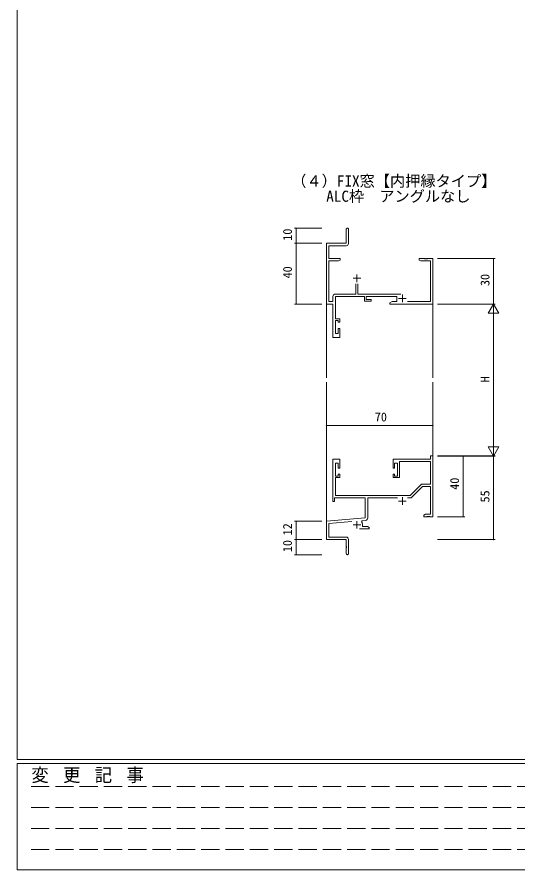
# Model space of a CAD drawing. Units: millimetres, scale not verified. Extents: x -1188 to 399, y -840 to 288.
# Drawn here: x -1182 to -853, y -840 to -279 of the extents above; entities that cross this region are included whole.
import ezdxf
from ezdxf.enums import TextEntityAlignment as Align

# ---------------------------------------------------------------- set-up
doc = ezdxf.new("R2010")
doc.units = ezdxf.units.MM
doc.header["$LTSCALE"] = 4
doc.linetypes.add('DASHED3', pattern=[4, 3, -1])
for name, color, linetype, lineweight in [('0-1_YKK_ZWAK', 7, 'Continuous', 9), ('0-3_YKK_12', 2, 'Continuous', 9), ('0-4_YKK_D', 6, 'Continuous', 9), ('0-5_YKK_11', 7, 'Continuous', 9)]:
    doc.layers.add(name, color=color, linetype=linetype, lineweight=lineweight)
doc.layers.add('0-2_USER1', color=4, linetype='Continuous')
doc.styles.add('ＭＳ ゴシック', font='')
doc.styles.get('ＭＳ ゴシック').set_extended_font_data('MS Gothic')

msp = doc.modelspace()

# ---------------------------------------------------------------- linework, layer by layer
at = {"layer": '0-1_YKK_ZWAK'}
for p, q in [((-1182.4, -767.151), (-1182.4, 282.849)), ((357.6, -767.151), (-1182.4, -767.151)), ((-1182.4, -839.951), (-1182.4, -769.951)), ((282, -769.951), (-1182.4, -769.951)), ((-1182.4, -839.951), (282, -839.951))]:
    msp.add_line(p, q, dxfattribs=at)
at = {"layer": '0-1_YKK_ZWAK', "linetype": 'DASHED3'}
for p, q in [((-1173.203, -784.975), (-676.818, -784.975)), ((-1173.203, -798.833), (-676.818, -798.833)), ((-1173.203, -812.69), (-676.818, -812.69)), ((-1173.203, -826.547), (-676.818, -826.547))]:
    msp.add_line(p, q, dxfattribs=at)
at = {"layer": '0-3_YKK_12'}
for p, q in [((-978.776, -466.224), (-978.776, -515.98)), ((-908.776, -467.479), (-908.776, -515.98)), ((-978.776, -611.048), (-978.776, -518.98)), ((-908.776, -567.481), (-908.776, -518.98))]:
    msp.add_line(p, q, dxfattribs=at)
at = {"layer": '0-4_YKK_D'}
for p, q in [((-981.776, -417.479), (-999.776, -417.479)), ((-998.776, -427.479), (-998.776, -417.479)), ((-981.776, -427.479), (-999.776, -427.479)), ((-981.776, -427.479), (-999.776, -427.479)), ((-998.776, -427.479), (-998.776, -467.479)), ((-905.776, -437.479), (-867.776, -437.479)), ((-868.776, -437.479), (-868.776, -467.479)), ((-981.776, -467.479), (-999.776, -467.479)), ((-905.776, -467.479), (-867.776, -467.479)), ((-905.776, -467.479), (-867.776, -467.479)), ((-868.776, -467.479), (-872.276, -473.542)), ((-868.776, -467.479), (-868.776, -479.604)), ((-868.776, -467.479), (-865.276, -473.542)), ((-872.276, -473.542), (-865.276, -473.542)), ((-868.776, -474.479), (-868.776, -560.481)), ((-978.776, -563.808), (-978.776, -546.476)), ((-978.776, -547.476), (-908.776, -547.476)), ((-908.776, -566.086), (-908.776, -546.476)), ((-868.776, -567.481), (-868.776, -555.357)), ((-865.276, -561.419), (-872.276, -561.419)), ((-868.776, -567.481), (-872.276, -561.419)), ((-868.776, -567.481), (-865.276, -561.419)), ((-905.776, -567.476), (-867.776, -567.476)), ((-905.776, -567.481), (-887.776, -567.481)), ((-905.776, -567.481), (-867.776, -567.481)), ((-888.776, -567.481), (-888.776, -607.477)), ((-868.776, -567.476), (-868.776, -622.477)), ((-981.776, -610.477), (-999.776, -610.477)), ((-998.776, -622.477), (-998.776, -610.477)), ((-905.776, -607.477), (-887.776, -607.477)), ((-981.776, -622.477), (-999.776, -622.477)), ((-981.776, -622.477), (-999.776, -622.477)), ((-998.776, -622.477), (-998.776, -632.477)), ((-905.776, -622.477), (-867.776, -622.477)), ((-981.776, -632.477), (-999.776, -632.477))]:
    msp.add_line(p, q, dxfattribs=at)
for centre, start, end in [((-998.776, -417.479), 90, 270), ((-998.776, -417.479), 270, 90), ((-998.776, -427.479), 90, 270), ((-998.776, -427.479), 90, 270), ((-998.776, -427.479), 270, 90), ((-998.776, -427.479), 270, 90), ((-868.776, -437.479), 90, 270), ((-868.776, -437.479), 270, 90), ((-998.776, -467.479), 90, 270), ((-998.776, -467.479), 270, 90), ((-978.776, -547.476), 0, 180), ((-978.776, -547.476), 180, 0), ((-908.776, -547.476), 0, 180), ((-908.776, -547.476), 180, 0), ((-888.776, -567.481), 90, 270), ((-888.776, -567.481), 270, 90), ((-998.776, -610.477), 90, 270), ((-998.776, -610.477), 270, 90), ((-888.776, -607.477), 90, 270), ((-888.776, -607.477), 270, 90), ((-998.776, -622.477), 90, 270), ((-998.776, -622.477), 90, 270), ((-998.776, -622.477), 270, 90), ((-998.776, -622.477), 270, 90), ((-868.776, -622.477), 90, 270), ((-868.776, -622.477), 270, 90), ((-998.776, -632.477), 90, 270), ((-998.776, -632.477), 270, 90)]:
    msp.add_arc(centre, 0.106, start, end, dxfattribs=at)
at = {"layer": '0-5_YKK_11'}
for p, q in [((-965.776, -427.479), (-965.776, -418.229)), ((-964.276, -418.229), (-964.276, -427.609)), ((-978.776, -427.479), (-965.776, -427.479)), ((-978.776, -467.479), (-978.776, -427.479)), ((-977.146, -429.109), (-977.146, -437.479)), ((-965.776, -429.109), (-977.146, -429.109)), ((-977.146, -437.479), (-969.776, -437.479)), ((-969.776, -437.479), (-969.776, -438.479)), ((-917.776, -437.479), (-914.234, -437.479)), ((-917.776, -438.479), (-917.776, -437.479)), ((-914.234, -437.479), (-914.051, -437.599)), ((-914.051, -437.599), (-913.501, -437.599)), ((-913.501, -437.599), (-913.317, -437.479)), ((-913.317, -437.479), (-913.234, -437.479)), ((-913.234, -437.479), (-913.051, -437.599)), ((-913.051, -437.599), (-912.501, -437.599)), ((-912.501, -437.599), (-912.317, -437.479)), ((-912.317, -437.479), (-908.776, -437.479)), ((-908.776, -437.479), (-908.776, -467.479)), ((-970.867, -439.109), (-977.146, -439.109)), ((-977.146, -439.109), (-977.146, -465.849)), ((-969.776, -438.479), (-970.867, -439.109)), ((-916.684, -439.109), (-917.776, -438.479)), ((-910.406, -439.109), (-916.684, -439.109)), ((-910.406, -465.849), (-910.406, -439.109)), ((-958.776, -447.979), (-958.776, -452.979)), ((-961.276, -450.479), (-956.276, -450.479)), ((-959.426, -460.849), (-959.426, -454.179)), ((-958.126, -454.179), (-958.126, -460.849)), ((-977.146, -465.849), (-974.576, -465.849)), ((-974.576, -465.849), (-974.576, -462.449)), ((-972.976, -460.849), (-959.426, -460.849)), ((-972.946, -462.479), (-972.946, -477.279)), ((-953.676, -462.479), (-972.946, -462.479)), ((-958.126, -460.849), (-929.869, -460.849)), ((-953.676, -465.479), (-953.676, -462.479)), ((-949.476, -465.479), (-953.676, -465.479)), ((-952.676, -462.479), (-952.676, -464.479)), ((-932.476, -462.479), (-952.676, -462.479)), ((-952.676, -464.479), (-949.476, -464.479)), ((-949.476, -464.479), (-949.476, -465.479)), ((-936.976, -466.679), (-935.538, -465.849)), ((-935.538, -465.849), (-932.476, -465.849)), ((-932.476, -465.849), (-932.476, -462.479)), ((-931.276, -463.779), (-926.276, -463.779)), ((-928.776, -461.279), (-928.776, -466.279)), ((-925.536, -465.849), (-910.406, -465.849)), ((-974.576, -467.479), (-978.776, -467.479)), ((-974.576, -489.479), (-974.576, -467.479)), ((-936.976, -467.479), (-936.976, -466.679)), ((-908.776, -467.479), (-936.976, -467.479)), ((-972.946, -477.279), (-969.976, -477.279)), ((-970.976, -478.279), (-972.946, -478.279)), ((-972.946, -478.279), (-972.946, -486.779)), ((-970.976, -479.479), (-970.976, -478.279)), ((-969.976, -479.479), (-970.976, -479.479)), ((-969.976, -477.279), (-969.976, -479.479)), ((-972.946, -486.779), (-970.976, -486.779)), ((-970.976, -483.479), (-969.976, -483.479)), ((-970.976, -486.779), (-970.976, -483.479)), ((-969.976, -483.479), (-969.976, -489.479)), ((-969.976, -489.479), (-974.576, -489.479)), ((-969.976, -569.476), (-974.576, -569.476)), ((-974.576, -569.476), (-974.576, -597.476)), ((-972.946, -572.177), (-970.976, -572.177)), ((-972.946, -580.677), (-972.946, -572.177)), ((-969.976, -575.476), (-969.976, -569.476)), ((-910.406, -569.476), (-934.976, -569.476)), ((-933.976, -575.476), (-933.976, -572.177)), ((-933.976, -572.177), (-931.976, -572.177)), ((-931.976, -572.177), (-931.976, -580.677)), ((-930.776, -581.677), (-930.776, -571.107)), ((-930.776, -571.107), (-910.406, -571.107)), ((-910.406, -567.476), (-910.406, -569.476)), ((-908.776, -567.476), (-910.406, -567.476)), ((-910.406, -571.107), (-910.406, -585.977)), ((-908.776, -607.477), (-908.776, -567.476)), ((-970.976, -580.677), (-972.946, -580.677)), ((-972.946, -581.677), (-969.976, -581.677)), ((-972.946, -593.477), (-972.946, -581.677)), ((-969.976, -579.476), (-970.976, -579.476)), ((-970.976, -579.476), (-970.976, -580.677)), ((-969.976, -581.677), (-969.976, -579.476)), ((-933.976, -579.476), (-934.976, -579.476)), ((-934.976, -579.476), (-934.976, -581.677)), ((-934.976, -581.677), (-930.776, -581.677)), ((-933.976, -580.677), (-933.976, -579.476)), ((-931.976, -580.677), (-933.976, -580.677)), ((-916.744, -586.445), (-923.776, -593.477)), ((-922.632, -594.638), (-915.601, -587.607)), ((-910.406, -585.977), (-915.613, -585.977)), ((-915.601, -587.607), (-910.406, -587.607)), ((-910.406, -587.607), (-910.406, -605.847)), ((-923.776, -593.477), (-972.946, -593.477)), ((-928.776, -594.677), (-928.776, -599.676)), ((-974.576, -597.476), (-973.576, -597.476)), ((-973.576, -597.476), (-973.576, -595.107)), ((-973.576, -595.107), (-953.276, -595.107)), ((-953.276, -595.107), (-953.276, -608.246)), ((-951.646, -608.273), (-951.646, -595.107)), ((-951.646, -595.107), (-932.126, -595.107)), ((-931.276, -597.177), (-926.276, -597.177)), ((-925.425, -595.107), (-923.763, -595.107)), ((-913.685, -605.847), (-914.776, -606.477)), ((-910.406, -605.847), (-913.685, -605.847)), ((-953.276, -608.246), (-978.776, -610.477)), ((-978.776, -610.477), (-978.776, -622.477)), ((-977.146, -611.97), (-962.145, -610.658)), ((-958.776, -610.276), (-958.776, -615.277)), ((-955.637, -610.818), (-955.256, -610.055)), ((-955.256, -610.055), (-953.106, -609.867)), ((-914.776, -606.477), (-914.776, -607.477)), ((-914.776, -607.477), (-912.734, -607.477)), ((-912.734, -607.477), (-912.551, -607.357)), ((-912.551, -607.357), (-912.001, -607.357)), ((-912.001, -607.357), (-911.817, -607.477)), ((-911.817, -607.477), (-911.734, -607.477)), ((-911.734, -607.477), (-911.551, -607.357)), ((-911.551, -607.357), (-911.001, -607.357)), ((-911.001, -607.357), (-910.817, -607.477)), ((-910.817, -607.477), (-908.776, -607.477)), ((-977.146, -620.847), (-977.146, -611.97)), ((-961.276, -612.777), (-956.276, -612.777)), ((-957.126, -615.477), (-950.776, -615.477)), ((-955.076, -613.847), (-955.076, -612.777)), ((-951.867, -613.847), (-955.076, -613.847)), ((-950.776, -614.477), (-951.867, -613.847)), ((-950.776, -615.477), (-950.776, -614.477)), ((-978.776, -622.477), (-965.776, -622.477)), ((-965.876, -620.847), (-977.146, -620.847)), ((-965.776, -622.477), (-965.776, -627.018)), ((-964.276, -631.726), (-964.276, -622.447)), ((-965.776, -627.018), (-965.656, -627.202)), ((-965.656, -627.751), (-965.776, -627.935)), ((-965.776, -627.935), (-965.776, -631.726)), ((-965.656, -627.202), (-965.656, -627.751))]:
    msp.add_line(p, q, dxfattribs=at)
for points in [[(-970.976, -572.177), (-970.976, -575.476), (-969.976, -575.476)], [(-934.976, -569.476), (-934.976, -575.476), (-933.976, -575.476)]]:
    msp.add_lwpolyline(points, dxfattribs=at)
for centre, radius, start, end in [((-965.026, -418.229), 0.75, 359.99998, 180), ((-965.776, -427.609), 1.5, 270, 359.99998), ((-972.976, -462.449), 1.6, 90, 179.99998), ((-915.613, -587.577), 1.6, 89.99998, 134.99998), ((-923.763, -593.506), 1.6, 269.99998, 314.99998), ((-958.776, -612.777), 3.7, 0, 31.9633), ((-953.246, -608.273), 1.6, 275, 0), ((-965.876, -622.447), 1.6, 0, 89.99998), ((-965.026, -631.726), 0.75, 179.99998, 0)]:
    msp.add_arc(centre, radius, start, end, dxfattribs=at)

# ---------------------------------------------------------------- texts
at = {"layer": '0-1_YKK_ZWAK', "insert": (-1172.971, -782.844), "char_height": 8.798, "attachment_point": 7, "style": 'ＭＳ ゴシック'}
msp.add_mtext('\\T1.22;\\W0.95;変\\~更\\~記\\~事', dxfattribs=at)
at = {"layer": '0-2_USER1', "style": 'ＭＳ ゴシック'}
for s, p in [('（４）FIX窓【内押縁タイプ】', (-1001.94, -392.345)), ('ALC枠  アングルなし', (-978.941, -402.345))]:
    msp.add_text(s, height=7.331, dxfattribs=at).set_placement(p, align=Align.BOTTOM_LEFT)
at = {"layer": '0-4_YKK_D', "color": 4, "style": 'ＭＳ ゴシック'}
for s, p in [('10', (-999.776, -425.781)), ('40', (-999.776, -450.574)), ('30', (-869.776, -455.61)), ('H', (-869.776, -519.027)), ('40', (-889.776, -589.723)), ('55', (-869.776, -598.047)), ('12', (-999.776, -619.729)), ('10', (-999.776, -630.778))]:
    msp.add_text(s, height=5.865, rotation=90, dxfattribs=at).set_placement(p, align=Align.BOTTOM_LEFT)
msp.add_text('70', height=5.865, dxfattribs=at).set_placement((-946.968, -546.476), align=Align.BOTTOM_LEFT)

doc.saveas('drawing.dxf')
